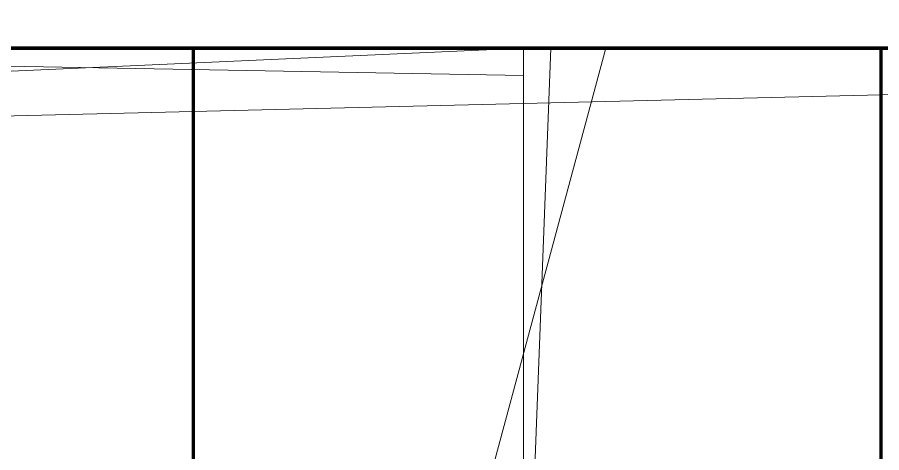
# Model space of a CAD drawing. Extents: x 0 to 1153, y 0 to 816.
# Drawn here: x 535.2798 to 535.6121, y 627.0761 to 627.2437 of the extents above; entities that cross this region are included whole.
import ezdxf

# ---------------------------------------------------------------- set-up
doc = ezdxf.new("R2010")
doc.units = 0
doc.header["$MEASUREMENT"] = 0
doc.layers.add('Hatch', color=7, linetype='Continuous')

msp = doc.modelspace()

# ---------------------------------------------------------------- linework, layer by layer
at = {"layer": 'Hatch', "color": 3, "linetype": 'Continuous', "lineweight": 211}
msp.add_lwpolyline([(532.02417, 627.33768), (532.02417, 625.71839), (536.67025, 625.71839), (532.02417, 625.71839), (532.02417, 627.33768), (536.67025, 627.33768), (532.02417, 627.33768), (532.02417, 627.33768), (532.02417, 627.23181), (536.67025, 627.23181), (536.67025, 627.33768), (532.02417, 627.33768), (532.02417, 627.23181), (536.67025, 627.23181), (536.67025, 627.33768)], close=True, dxfattribs=at)
at = {"layer": 'Hatch', "color": 3, "linetype": 'Continuous', "lineweight": 0}
for points in [[(536.448, 627.23181), (535.47433, 627.23181), (536.53267, 627.23181), (535.47433, 627.23181), (536.53267, 627.23181), (535.47433, 627.23181), (536.5115, 627.23181), (535.47433, 627.23181), (536.53267, 627.23181), (535.47433, 627.23181), (536.53267, 627.23181), (535.47433, 627.23181), (536.5115, 627.23181), (535.47433, 627.23181), (536.5115, 627.23181), (535.47433, 627.23181), (536.5115, 627.23181), (535.47433, 627.23181), (536.448, 627.23181), (535.47433, 627.23181), (536.448, 627.23181), (535.47433, 627.23181), (536.448, 627.23181), (535.47433, 627.23181), (536.35275, 627.23181), (535.47433, 627.23181), (536.35275, 627.23181), (535.47433, 627.23181), (536.35275, 627.23181), (534.60646, 627.23181), (536.35275, 627.23181), (535.47433, 627.23181), (536.22575, 627.23181), (535.47433, 627.23181), (536.22575, 627.23181), (535.47433, 627.23181), (536.22575, 627.23181), (535.47433, 627.23181), (536.06696, 627.23181), (535.47433, 627.23181), (536.06696, 627.23181), (535.47433, 627.23181), (536.06696, 627.23181), (534.89225, 627.23181), (536.06696, 627.23181), (535.47433, 627.23181), (535.8765, 627.23181), (535.47433, 627.23181), (535.8765, 627.23181), (535.47433, 627.23181), (535.07217, 627.23181), (535.8765, 627.23181), (535.07217, 627.23181), (535.8765, 627.23181), (535.47433, 627.23181), (534.51121, 627.23181), (536.448, 627.23181), (534.51121, 627.23181), (536.35275, 627.23181), (534.60646, 627.23181), (536.22575, 627.23181), (534.73346, 627.23181), (536.06696, 627.23181), (534.89225, 627.23181), (535.8765, 627.23181), (535.47433, 627.23181), (535.686, 627.23181), (535.47433, 627.23181), (535.27321, 627.23181), (535.686, 627.23181), (535.47433, 627.23181), (534.44775, 627.23181), (536.448, 627.23181), (534.44775, 627.23181), (536.5115, 627.23181), (534.44775, 627.23181), (536.5115, 627.23181), (534.43717, 627.23181), (536.52208, 627.23181), (534.43717, 627.23181), (536.52208, 627.23181), (534.43717, 627.23181), (535.47433, 627.23181), (534.43717, 627.23181), (535.47433, 627.23181), (534.43717, 627.23181), (535.50608, 627.23181), (536.52208, 627.23181), (535.47433, 627.23181), (536.52208, 627.23181), (535.52721, 627.23181), (535.47433, 627.23181), (536.52208, 627.23181), (535.54842, 627.23181), (536.52208, 627.23181), (535.54842, 627.23181), (536.52208, 627.23181), (535.56954, 627.23181), (536.52208, 627.23181), (535.58013, 627.23181), (536.52208, 627.23181), (535.58013, 627.23181), (536.52208, 627.23181), (535.59075, 627.23181), (536.52208, 627.23181), (535.60133, 627.23181), (536.52208, 627.23181), (535.60133, 627.23181), (536.52208, 627.23181), (535.61192, 627.23181), (536.53267, 627.23181), (535.60133, 627.23181), (536.53267, 627.23181), (535.61192, 627.23181), (536.53267, 627.23181), (535.61192, 627.23181), (536.53267, 627.23181), (535.61192, 627.23181), (536.53267, 627.23181), (535.61192, 627.23181), (536.53267, 627.23181), (535.60133, 627.23181), (536.52208, 627.23181), (535.60133, 627.23181), (536.52208, 627.23181), (535.59075, 627.23181), (536.52208, 627.23181), (535.59075, 627.23181), (536.52208, 627.23181), (535.58013, 627.23181), (536.52208, 627.23181), (535.58013, 627.23181), (536.52208, 627.23181), (535.58013, 627.23181), (536.52208, 627.23181), (535.56954, 627.23181), (536.52208, 627.23181), (535.56954, 627.23181), (536.52208, 627.23181), (535.54842, 627.23181), (536.52208, 627.23181), (535.54842, 627.23181), (536.52208, 627.23181), (535.54842, 627.23181), (536.52208, 627.23181), (535.52721, 627.23181), (536.52208, 627.23181), (535.52721, 627.23181), (536.52208, 627.23181), (535.50608, 627.23181), (536.52208, 627.23181), (535.50608, 627.23181), (536.52208, 627.23181), (535.50608, 627.23181), (536.52208, 627.23181), (535.45317, 627.23181), (534.43717, 627.23181), (535.45317, 627.23181), (534.43717, 627.23181), (535.45317, 627.23181), (534.43717, 627.23181), (535.432, 627.23181), (534.43717, 627.23181), (535.432, 627.23181), (534.43717, 627.23181), (535.41083, 627.23181), (534.43717, 627.23181), (535.41083, 627.23181), (534.43717, 627.23181), (535.41083, 627.23181), (534.43717, 627.23181), (535.38967, 627.23181), (534.43717, 627.23181), (535.38967, 627.23181), (534.43717, 627.23181), (535.3685, 627.23181), (534.43717, 627.23181), (535.3685, 627.23181), (534.43717, 627.23181), (535.3685, 627.23181), (534.42654, 627.23181), (535.34733, 627.23181), (534.42654, 627.23181), (535.34733, 627.23181), (534.42654, 627.23181), (535.34733, 627.23181), (534.42654, 627.23181), (535.34733, 627.23181), (534.42654, 627.23181), (535.34733, 627.23181), (534.42654, 627.23181), (535.34733, 627.23181), (534.43717, 627.23181), (535.35788, 627.23181), (534.43717, 627.23181), (535.35788, 627.23181), (534.43717, 627.23181), (535.35788, 627.23181), (534.43717, 627.23181), (535.3685, 627.23181), (534.43717, 627.23181), (535.38967, 627.23181), (534.43717, 627.23181), (535.38967, 627.23181), (534.43717, 627.23181), (535.41083, 627.23181), (534.43717, 627.23181), (535.432, 627.23181), (534.43717, 627.23181), (535.432, 627.23181), (534.43717, 627.23181), (535.45317, 627.23181), (534.43717, 627.23181), (535.47433, 627.23181), (536.52208, 627.23181), (535.47433, 627.23181), (536.5115, 627.23181), (535.47433, 627.23181), (534.44775, 627.23181), (536.5115, 627.23181)], [(534.44775, 627.23181), (535.47433, 627.23181), (534.42654, 627.23181), (535.47433, 627.23181), (534.42654, 627.23181), (535.47433, 627.23181), (534.44775, 627.23181), (535.47433, 627.23181), (534.42654, 627.23181), (535.47433, 627.23181), (534.44775, 627.23181), (535.47433, 627.23181), (534.44775, 627.23181), (535.47433, 627.23181), (534.44775, 627.23181), (536.5115, 627.23181), (534.51121, 627.23181), (535.47433, 627.23181), (534.51121, 627.23181), (535.47433, 627.23181), (534.51121, 627.23181), (535.47433, 627.23181), (534.60646, 627.23181), (535.47433, 627.23181), (534.60646, 627.23181), (535.47433, 627.23181), (534.73346, 627.23181), (535.47433, 627.23181), (534.73346, 627.23181), (535.47433, 627.23181), (534.73346, 627.23181)], [(534.60646, 627.23181), (536.448, 627.23181), (535.47433, 627.23181), (535.52721, 627.23181), (536.52208, 627.23181), (535.54842, 627.23181), (536.52208, 627.23181), (535.56954, 627.23181), (536.52208, 627.23181), (535.58013, 627.23181), (536.52208, 627.23181), (535.59075, 627.23181), (536.52208, 627.23181), (535.60133, 627.23181), (536.52208, 627.23181), (535.61192, 627.23181), (536.53267, 627.23181), (535.60133, 627.23181), (536.52208, 627.23181), (535.47433, 627.23181), (535.35788, 627.23181), (534.42654, 627.23181), (535.34733, 627.23181), (534.43717, 627.23181), (535.3685, 627.23181), (534.43717, 627.23181), (535.38967, 627.23181), (534.43717, 627.23181), (535.41083, 627.23181), (534.43717, 627.23181), (535.432, 627.23181), (534.43717, 627.23181), (535.45317, 627.23181), (534.43717, 627.23181), (535.47433, 627.23181), (535.47433, 626.95664), (535.48488, 627.23181), (535.54842, 627.23181), (535.48488, 627.23181), (535.56954, 627.23181), (535.48488, 627.23181), (535.56954, 627.23181), (535.48488, 627.23181), (535.58013, 627.23181), (535.48488, 627.23181), (535.59075, 627.23181), (535.48488, 627.23181), (535.59075, 627.23181), (535.48488, 627.23181), (535.60133, 627.23181), (535.48488, 627.23181), (535.61192, 627.23181), (535.4955, 627.23181), (535.61192, 627.23181), (535.48488, 627.23181), (535.61192, 627.23181), (535.4955, 627.23181), (535.61192, 627.23181), (535.4955, 627.23181), (535.61192, 627.23181), (535.4955, 627.23181), (535.60133, 627.23181), (535.4955, 627.23181), (535.60133, 627.23181), (535.4955, 627.23181), (535.59075, 627.23181), (535.4955, 627.23181), (535.59075, 627.23181), (535.4955, 627.23181), (535.59075, 627.23181), (535.4955, 627.23181), (535.58013, 627.23181), (535.4955, 627.23181), (535.58013, 627.23181), (535.4955, 627.23181), (535.56954, 627.23181), (535.50608, 627.23181), (535.432, 626.95664)], [(535.47433, 626.95664), (535.47433, 627.23181), (534.43717, 627.23181), (536.52208, 627.23181), (534.44775, 627.23181), (536.5115, 627.23181), (534.43717, 627.23181), (535.41083, 627.23181), (535.46375, 627.23181), (535.3685, 627.23181), (535.46375, 627.23181), (535.35788, 627.23181), (535.46375, 627.23181), (535.35788, 627.23181), (535.46375, 627.23181), (535.35788, 627.23181), (535.46375, 627.23181), (535.34733, 627.23181), (535.46375, 627.23181), (535.34733, 627.23181), (535.46375, 627.23181), (535.34733, 627.23181), (535.46375, 627.23181), (535.34733, 627.23181), (535.46375, 627.23181), (535.34733, 627.23181), (535.46375, 627.23181), (535.34733, 627.23181), (535.46375, 627.23181), (535.34733, 627.23181), (535.46375, 627.23181), (535.35788, 627.23181), (535.47433, 627.23181), (535.3685, 627.23181), (535.47433, 627.23181), (535.3685, 627.23181), (535.47433, 627.23181), (535.38967, 627.23181), (535.47433, 627.23181), (535.41083, 627.23181), (535.47433, 627.23181), (535.41083, 627.23181), (535.47433, 627.23181), (535.41083, 627.23181), (535.47433, 627.23181), (535.47433, 626.95664), (535.47433, 627.23181), (535.07217, 627.23181), (535.47433, 627.23181), (535.27321, 627.23181), (535.8765, 627.23181), (535.27321, 627.23181), (535.686, 627.23181), (535.27321, 627.23181), (535.47433, 627.23181), (535.07217, 627.23181), (535.47433, 627.23181), (535.07217, 627.23181), (536.06696, 627.23181), (534.89225, 627.23181), (535.47433, 627.23181), (534.89225, 627.23181), (535.47433, 627.23181), (534.89225, 627.23181), (535.47433, 627.22122), (535.47433, 626.95664)], [(534.44775, 627.23181), (536.52208, 627.23181), (535.47433, 627.23181), (535.27321, 627.23181), (535.686, 627.23181), (535.07217, 627.23181), (535.686, 627.23181), (535.07217, 627.23181)], [(535.54842, 627.23181), (535.47433, 627.23181), (535.54842, 627.23181), (535.47433, 627.23181), (535.54842, 627.23181), (535.47433, 627.23181), (535.54842, 627.23181), (535.47433, 627.23181), (535.60133, 627.23181), (535.47433, 627.23181), (535.61192, 627.23181), (535.47433, 627.23181), (535.61192, 627.23181), (535.47433, 627.23181), (535.54842, 627.23181), (535.47433, 627.23181), (535.35788, 627.23181), (535.47433, 627.23181), (535.3685, 627.23181), (535.47433, 627.23181), (535.38967, 627.23181), (535.47433, 627.23181), (535.41083, 627.23181), (535.47433, 627.23181), (534.44775, 627.23181)], [(536.448, 627.23181), (535.47433, 627.23181), (534.51121, 627.23181), (536.5115, 627.23181)], [(536.448, 627.23181), (534.51121, 627.23181), (536.35275, 627.23181)], [(536.448, 627.23181), (534.51121, 627.23181), (534.60646, 627.23181), (536.22575, 627.23181), (534.73346, 627.23181), (536.06696, 627.23181)], [(534.89225, 627.23181), (535.47433, 627.23181), (534.73346, 627.23181), (535.47433, 627.23181), (534.89225, 627.23181), (535.47433, 627.23181), (534.73346, 627.23181), (535.47433, 627.23181), (534.60646, 627.23181), (535.47433, 627.23181), (534.60646, 627.23181), (535.47433, 627.23181), (534.51121, 627.23181)], [(534.73346, 627.23181), (535.47433, 627.23181), (534.51121, 627.23181), (536.448, 627.23181), (534.51121, 627.23181)], [(536.47975, 626.95664), (535.47433, 626.95664), (535.47433, 627.23181), (534.53242, 627.18947)], [(535.26263, 627.03076), (535.45317, 626.98843), (535.66479, 626.95664), (535.38967, 626.98843), (535.66479, 626.95664), (535.90825, 626.95664), (535.71775, 626.95664), (535.45317, 626.98843), (535.37908, 626.98843), (535.45317, 626.98843), (535.37908, 626.98843), (535.47433, 626.95664), (535.47433, 627.23181), (534.53242, 627.18947)], [(536.35275, 627.23181), (534.60646, 627.18947)], [(536.5115, 627.23181), (535.47433, 627.23181), (534.89225, 627.23181), (536.22575, 627.23181), (534.89225, 627.23181), (536.06696, 627.23181), (535.07217, 627.23181), (535.8765, 627.23181), (535.07217, 627.23181), (535.47433, 627.23181), (536.35275, 627.23181), (534.73346, 627.23181), (536.22575, 627.23181), (534.73346, 627.23181), (536.35275, 627.23181), (534.60646, 627.23181), (536.35275, 627.23181), (535.47433, 627.23181), (536.448, 627.23181), (534.60646, 627.23181), (535.47433, 627.23181), (536.22575, 627.23181), (535.47433, 627.23181), (536.06696, 627.23181), (535.47433, 627.23181), (535.8765, 627.23181), (535.47433, 627.23181), (535.686, 627.23181), (535.47433, 627.23181), (535.07217, 627.23181)], [(535.16742, 627.03076), (535.37908, 626.98843), (535.47433, 626.95664), (535.47433, 627.23181), (534.73346, 627.23181)], [(536.22575, 627.23181), (534.73346, 627.23181)], [(534.73346, 627.23181), (536.22575, 627.23181)], [(534.89225, 627.23181), (535.8765, 627.23181), (535.686, 627.23181), (535.27321, 627.23181)], [(535.07217, 627.23181), (535.8765, 627.23181), (536.06696, 627.23181), (534.89225, 627.23181)], [(535.07217, 627.23181), (535.47433, 627.23181), (535.27321, 627.23181), (535.47433, 627.23181), (535.27321, 627.23181), (535.47433, 627.23181), (535.07217, 627.23181)], [(535.26263, 627.03076), (535.47433, 626.95664), (535.47433, 627.23181), (535.686, 627.23181), (535.50608, 627.23181), (535.686, 627.23181), (535.47433, 627.23181), (535.686, 627.23181), (535.8765, 627.23181), (535.47433, 627.23181), (535.8765, 627.23181), (536.06696, 627.23181), (535.47433, 627.23181), (536.06696, 627.23181)], [(537.25229, 626.95664), (535.42142, 626.95664), (537.31583, 626.95664), (535.42142, 626.95664), (537.31583, 626.95664), (535.42142, 626.95664), (535.47433, 626.95664), (535.47433, 627.23181), (535.27321, 627.23181)], [(536.22575, 627.23181), (535.47433, 627.23181), (536.22575, 627.23181)], [(536.35275, 627.23181), (535.47433, 627.23181), (536.35275, 627.23181)], [(535.47433, 626.95664), (535.47433, 627.23181), (535.47433, 626.95664)]]:
    msp.add_lwpolyline(points, dxfattribs=at)
at = {"layer": 'Hatch', "color": 3, "linetype": 'Continuous', "lineweight": 211}
for points in [[(536.35275, 626.59681), (535.47433, 626.59681), (534.60646, 626.59681), (534.543, 626.58626), (534.53242, 627.23181), (534.60646, 627.18947), (534.70175, 627.14714), (534.81817, 627.11543), (534.97692, 627.0731), (535.16742, 627.03076), (535.37908, 626.98843), (535.61192, 626.95664), (535.61192, 627.23181), (535.34733, 627.23181), (535.34733, 626.95664), (535.34733, 626.86139), (535.34733, 626.58626), (535.61192, 626.58626), (535.61192, 626.86139), (535.63308, 626.95664), (535.89767, 626.91431), (534.42654, 626.95664), (534.42654, 627.23181), (536.53267, 627.23181)], [(536.53267, 627.23181), (535.47433, 627.23181), (534.42654, 627.23181)], [(535.34733, 627.23181), (535.47433, 627.23181), (535.61192, 627.23181)]]:
    msp.add_lwpolyline(points, dxfattribs=at)

doc.saveas('drawing.dxf')
